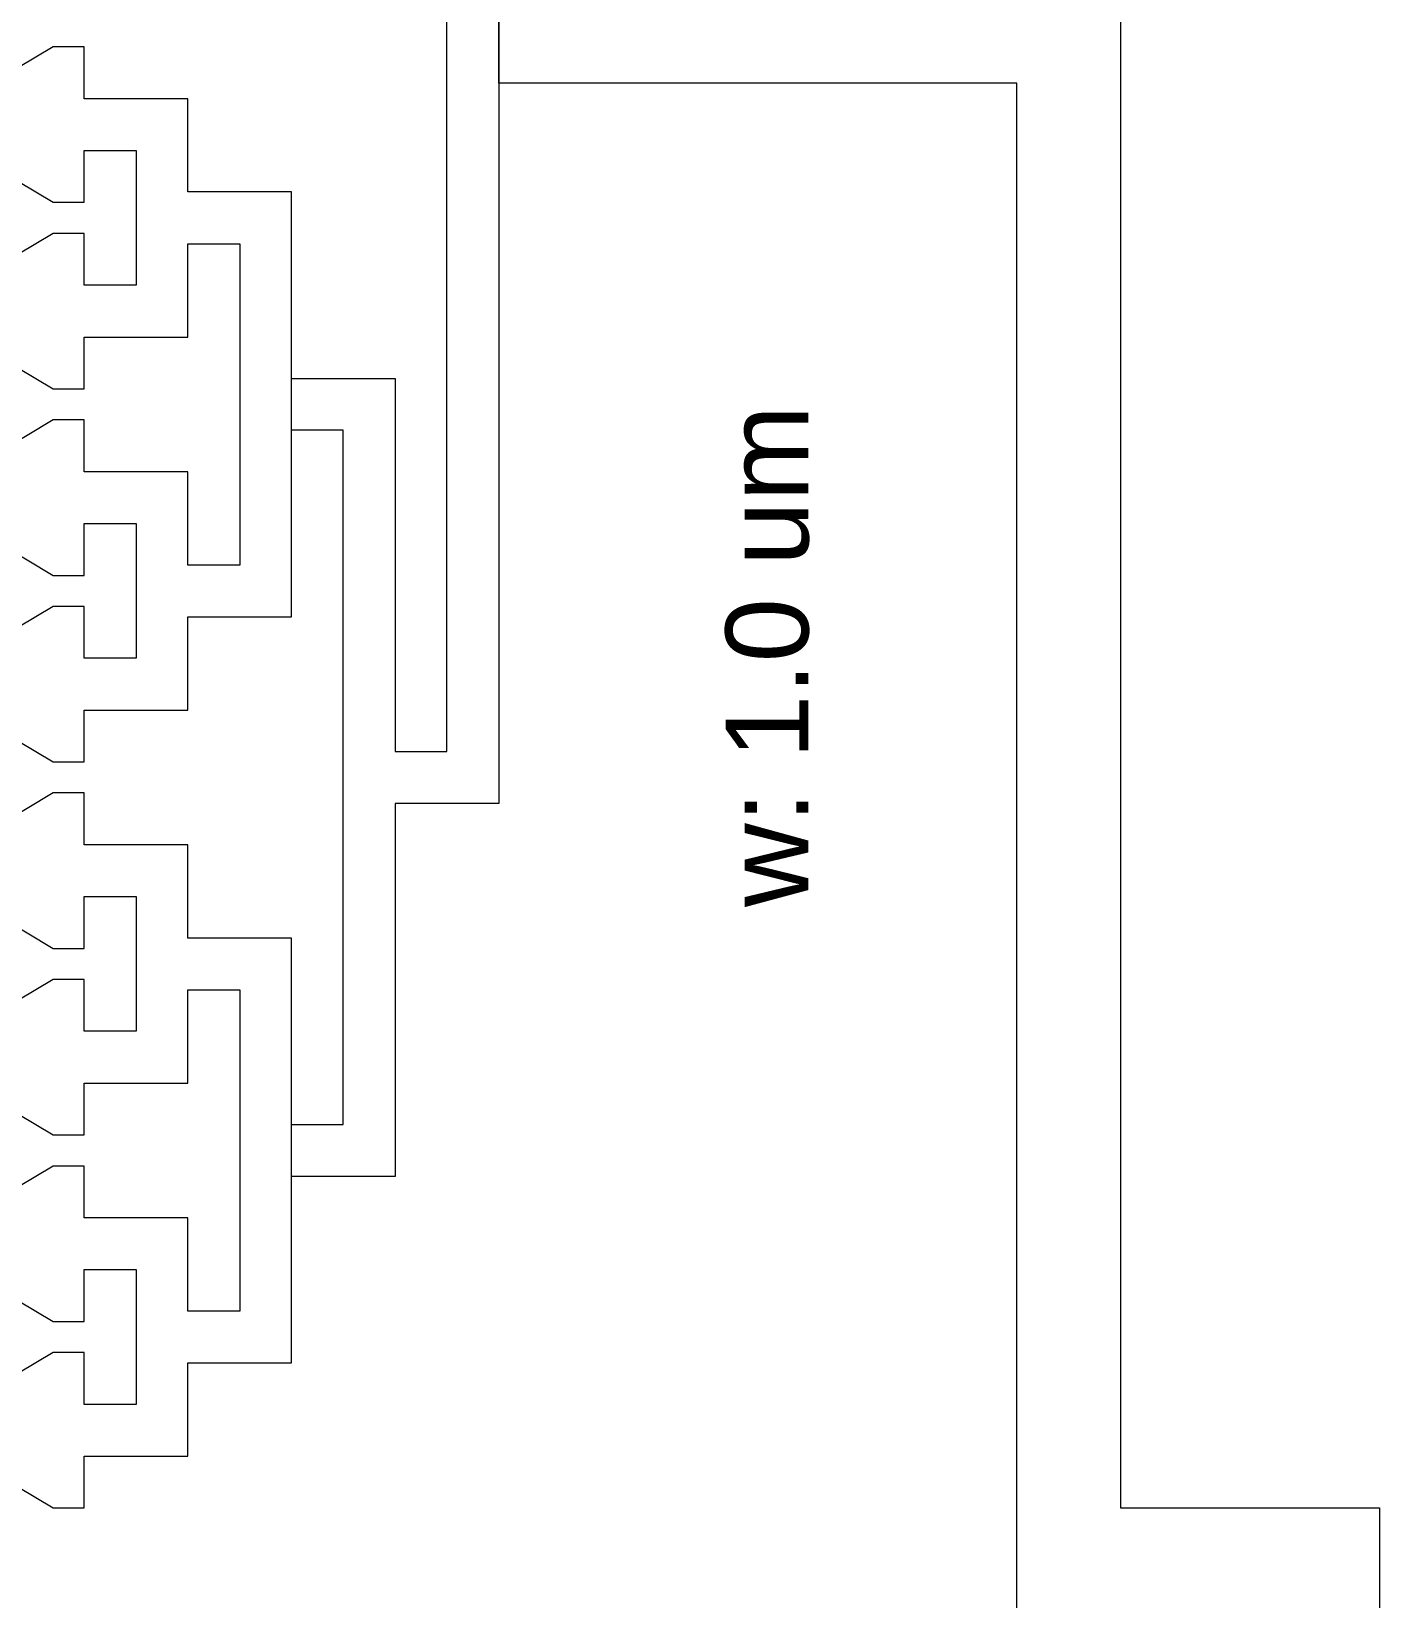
# Model space of a CAD drawing. Extents: x 1000 to 49000, y 2919 to 77300.
# Drawn here: x 35199 to 36500, y 46262 to 47775 of the extents above; entities that cross this region are included whole.
import ezdxf

# ---------------------------------------------------------------- set-up
doc = ezdxf.new("R2010")
doc.units = 13
doc.layers.add('Outer', color=1, linetype='Continuous', lineweight=0, true_color=0xff0000)
doc.styles.add('textstyle33', font='')
doc.styles.get('textstyle33').set_extended_font_data('Arial')

msp = doc.modelspace()

# ---------------------------------------------------------------- linework, layer by layer
at = {"layer": 'Outer'}
for points in [[(35650, 48520), (35650, 47030), (35550, 47030), (35550, 46670), (35450, 46670)], [(35450, 46670), (35450, 46720), (35500, 46720), (35500, 47390), (35450, 47390), (35450, 47440), (35550, 47440), (35550, 47080), (35600, 47080), (35600, 48470)], [(36150, 44875), (36150, 47725), (35650, 47725), (35650, 47825), (36250, 47825), (36250, 46350), (36500, 46350), (36500, 43500)], [(35170, 47100), (35220, 47070), (35250, 47070), (35250, 47120), (35350, 47120), (35350, 47210), (35450, 47210), (35450, 47390), (35450, 47440), (35450, 47620), (35350, 47620), (35350, 47710), (35250, 47710), (35250, 47760), (35220, 47760), (35170, 47730)], [(35170, 47640), (35220, 47610), (35250, 47610), (35250, 47660), (35300, 47660), (35300, 47530), (35250, 47530), (35250, 47580), (35220, 47580), (35170, 47550)], [(35170, 47460), (35220, 47430), (35250, 47430), (35250, 47480), (35350, 47480), (35350, 47570), (35400, 47570), (35400, 47260), (35350, 47260), (35350, 47350), (35250, 47350), (35250, 47400), (35220, 47400), (35170, 47370)], [(35170, 47280), (35220, 47250), (35250, 47250), (35250, 47300), (35300, 47300), (35300, 47170), (35250, 47170), (35250, 47220), (35220, 47220), (35170, 47190)], [(35170, 46380), (35220, 46350), (35250, 46350), (35250, 46400), (35350, 46400), (35350, 46490), (35450, 46490), (35450, 46670), (35450, 46720), (35450, 46900), (35350, 46900), (35350, 46990), (35250, 46990), (35250, 47040), (35220, 47040), (35170, 47010)], [(35170, 46920), (35220, 46890), (35250, 46890), (35250, 46940), (35300, 46940), (35300, 46810), (35250, 46810), (35250, 46860), (35220, 46860), (35170, 46830)], [(35170, 46740), (35220, 46710), (35250, 46710), (35250, 46760), (35350, 46760), (35350, 46850), (35400, 46850), (35400, 46540), (35350, 46540), (35350, 46630), (35250, 46630), (35250, 46680), (35220, 46680), (35170, 46650)], [(35170, 46560), (35220, 46530), (35250, 46530), (35250, 46580), (35300, 46580), (35300, 46450), (35250, 46450), (35250, 46500), (35220, 46500), (35170, 46470)]]:
    msp.add_lwpolyline(points, dxfattribs=at)

# ---------------------------------------------------------------- texts
at = {"layer": 'Outer', "insert": (35950, 46930), "char_height": 80, "attachment_point": 7, "rotation": 90, "style": 'textstyle33'}
msp.add_mtext('w: 1.0 um', dxfattribs=at)

doc.saveas('drawing.dxf')
